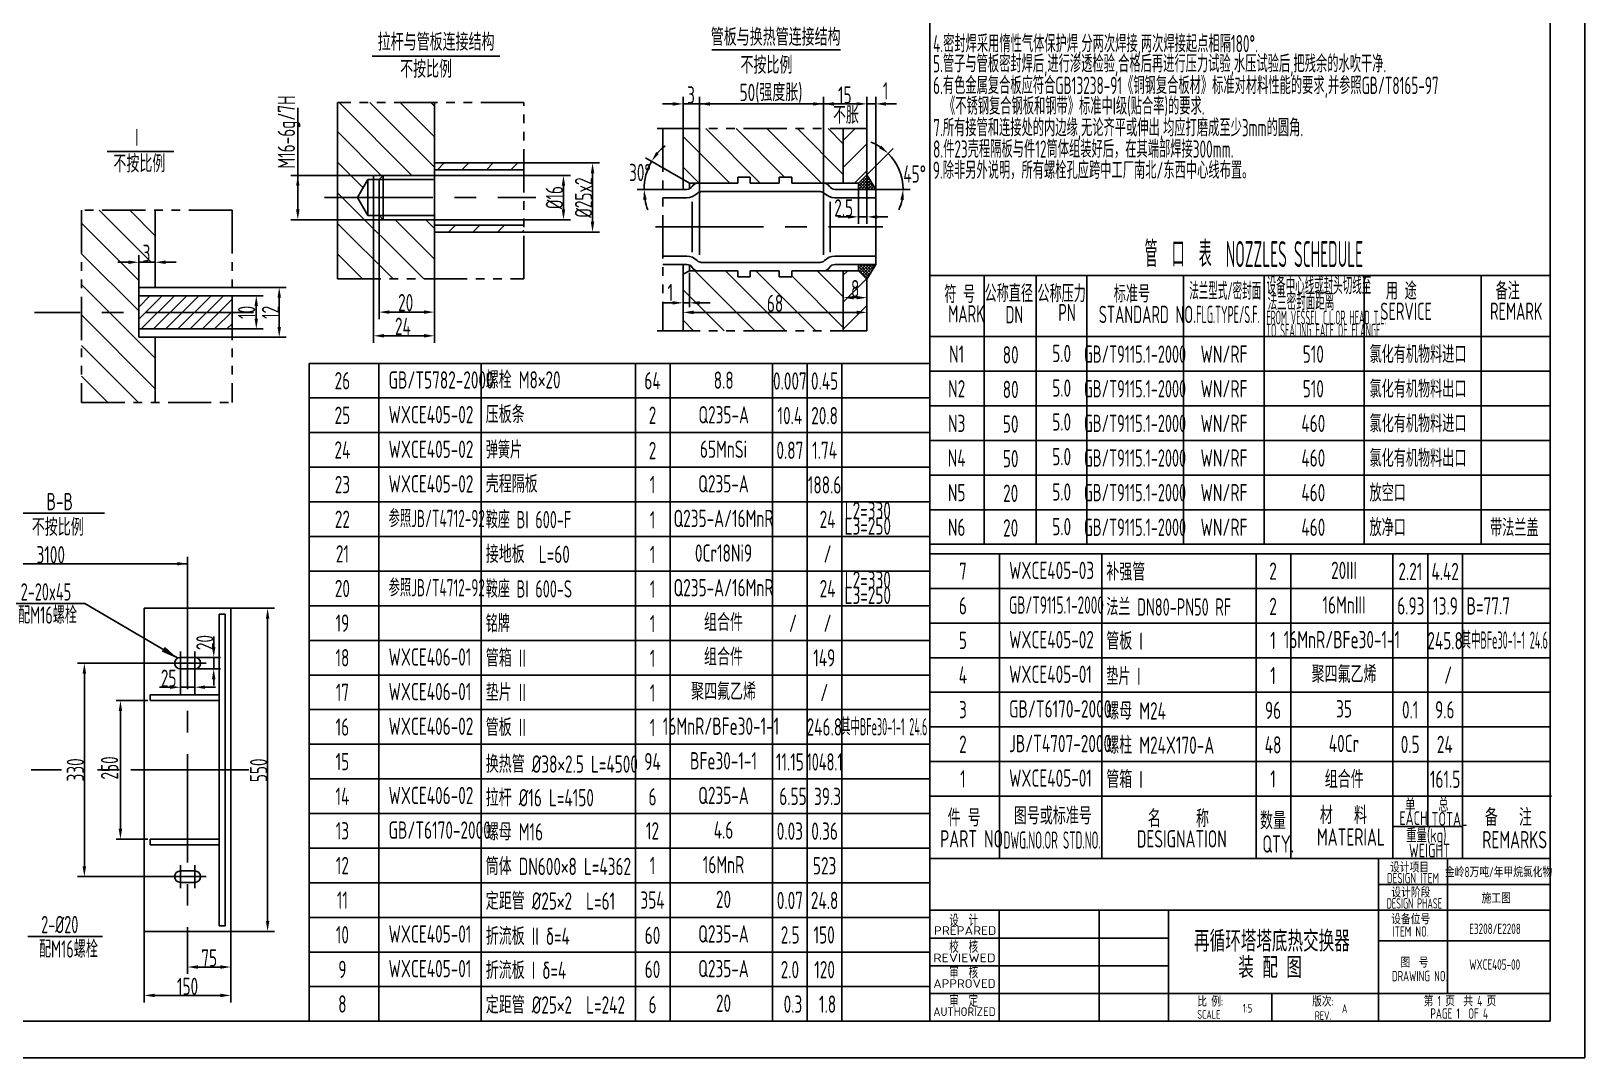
# Model space of a CAD drawing. Header units: millimetres. Extents: x 844 to 1685, y 626 to 1222.
# Drawn here: x 1235.9 to 1684.8, y 626.1 to 922.6 of the extents above; entities that cross this region are included whole.
import ezdxf
from ezdxf.enums import TextEntityAlignment as Align

# ---------------------------------------------------------------- set-up
doc = ezdxf.new("R2010")
doc.units = ezdxf.units.MM
for name, pattern in [('CENTER', [2, 1.25, -0.25, 0.25, -0.25]), ('CONTINOUS', [0]), ('DASHDOT-M', [36, 30, -3, 0, -3]), ('DIVIDE', [1.25, 0.5, -0.25, 0, -0.25, 0, -0.25]), ('PHANTOM', [2.5, 1.25, -0.25, 0.25, -0.25, 0.25, -0.25])]:
    doc.linetypes.add(name, pattern=pattern)
for name, color, linetype in [('1', 1, 'DASHDOT-M'), ('1_hat', 1, 'Continuous'), ('2_txt', 2, 'Continuous'), ('4', 7, 'Continuous'), ('5_div', 5, 'Continuous'), ('6', 7, 'DIVIDE'), ('7', 7, 'Continuous'), ('7_dim', 232, 'Continuous'), ('REP', 7, 'Continuous')]:
    doc.layers.add(name, color=color, linetype=linetype)
doc.styles.add('HZ', font='ascii.shx', dxfattribs={"width": 0.75, "bigfont": 'hztxt.shx'})
doc.styles.add('HZJ', font='ascii.shx', dxfattribs={"width": 0.7, "bigfont": 'hztxt.shx'})
doc.styles.add('HZTXT', font='ascii.shx', dxfattribs={"width": 0.75, "bigfont": 'HZTXT.shx'})
doc.styles.add('ROMANS', font='ascii.shx', dxfattribs={"width": 0.7, "bigfont": 'hztxt.shx'})
pattern_1 = [(45, (-3410.8093, 350.43394), (-0.44194174, 0.44194174), []), (135, (-3410.8093, 350.43394), (-0.44194174, -0.44194174), [])]

# ---------------------------------------------------------------- blocks, each defined once
blk = doc.blocks.new('A$C36534FDD')
at = {"color": 4, "linetype": 'Continuous'}
for p, q in [((0, 10), (0, 0)), ((20.17, 10), (20.17, 0)), ((49.7, 10), (49.7, 0)), ((94.27, 10), (94.27, 0)), ((104.3, 10), (104.3, 0)), ((133.83, 10), (133.83, 0)), ((143.86, 10), (143.86, 0)), ((153.89, 10), (153.89, 0))]:
    blk.add_line(p, q, dxfattribs=at)
at = {"color": 7, "linetype": 'Continuous'}
blk.add_lwpolyline([(0, 10), (179.26, 10)], dxfattribs=at)

msp = doc.modelspace()

# ---------------------------------------------------------------- hatches: boundary and pattern name
at = {"layer": '1'}
h = msp.add_hatch(dxfattribs=at)
h.set_pattern_fill('ANSI31', color=0, scale=40, angle=270, style=0)
h.set_pattern_definition([(225, (3768.373, -428.8767), (-3.535534, 3.535534), [])])
h.paths.add_polyline_path([(1378.3176, 866.51888), (1378.3176, 864.51888), (1352.46524, 864.51888), (1352.46524, 866.51888)])
h.paths.add_polyline_path([(1352.46524, 882.51888), (1352.46524, 884.51888), (1378.3176, 884.51888), (1378.3176, 882.51888)])
at = {"layer": '1_hat', "linetype": 'CONTINOUS', "ltscale": 10}
h = msp.add_hatch(dxfattribs=at)
h.set_pattern_fill('ANSI31', color=0, scale=20, style=0)
h.set_pattern_definition([(45, (-24263.639, -957.2483), (-1.76776695, 1.76776695), [])])
h.paths.add_polyline_path([(1294.0101, 841.37182), (1294.0101, 846.17182), (1267.02605, 846.17182), (1267.02605, 841.37182)])
h.paths.add_polyline_path([(1294.0101, 836.57182), (1294.0101, 841.37182), (1267.02605, 841.37182), (1267.02605, 836.57182)])
at = {"layer": '5_div', "linetype": 'CONTINOUS', "ltscale": 10}
h = msp.add_hatch(dxfattribs=at)
h.set_pattern_fill('ANSI31', color=0, scale=50, angle=90, style=0)
h.set_pattern_definition([(135, (-3318.228, 506.972), (-4.419417, -4.419417), [])])
h.paths.add_polyline_path([(1352.46524, 868.11888), (1352.46524, 851.01855), (1324.46524, 851.01855), (1324.46524, 874.51888), (1330.26302, 874.51888), (1333.26524, 869.31888), (1334.86524, 869.31888), (1334.86524, 868.11888), (1337.66524, 868.11888)])
h.paths.add_polyline_path([(1334.86524, 868.11888), (1334.86524, 869.31888), (1336.46524, 869.31888), (1337.66524, 868.11888)], flags=16)
h.paths.add_polyline_path([(1334.86524, 880.91888), (1334.86524, 879.71888), (1333.26524, 879.71888), (1330.26302, 874.51888), (1324.46524, 874.51888), (1324.46524, 901.95985), (1352.46524, 901.95985), (1352.46524, 880.91888), (1337.66524, 880.91888)])
h.paths.add_polyline_path([(1337.66524, 880.91888), (1336.46524, 879.71888), (1334.86524, 879.71888), (1334.86524, 880.91888)], flags=16)
h = msp.add_hatch(dxfattribs=at)
h.set_pattern_fill('ANSI31', color=0, scale=50, angle=90, style=0)
h.set_pattern_definition([(135, (-3310.465, 341.2535), (-4.419417, -4.419417), [])])
h.paths.add_polyline_path([(1470.58231, 894.42361), (1464.87517, 894.42361), (1464.87517, 878.66003), (1470.58231, 878.66003)])
h.paths.add_polyline_path([(1443.68893, 880.46003), (1443.68893, 878.66003), (1452.08893, 878.66003), (1452.08893, 880.46003), (1455.68893, 880.46003), (1455.68893, 878.66003), (1464.87517, 878.66003), (1464.87517, 894.42361), (1429.0248, 894.42361), (1429.0248, 878.66003), (1440.08893, 878.66003), (1440.08893, 880.46003)])
h.paths.add_polyline_path([(1424.30547, 879.69926), (1426.10547, 878.66003), (1429.0248, 878.66003), (1429.0248, 894.42361), (1424.30547, 894.42361)])
h.paths.add_polyline_path([(1426.10547, 853.39817), (1424.30547, 852.35894), (1424.30547, 836.0592), (1470.58231, 836.0592), (1470.58231, 853.39817), (1455.68893, 853.39817), (1455.68893, 851.59817), (1452.08893, 851.59817), (1452.08893, 853.39817), (1443.68893, 853.39817), (1443.68893, 851.59817), (1440.08893, 851.59817), (1440.08893, 853.39817)])
h.paths.add_polyline_path([(1448.03651, 847.71447), (1453.69127, 847.71447), (1453.69127, 840.21447), (1448.03651, 840.21447)], flags=24)
h = msp.add_hatch(dxfattribs=at)
h.set_pattern_fill('ANSI31', color=0, scale=44, style=0)
h.set_pattern_definition([(45, (-3310.465, 341.2535), (-3.889087, 3.889087), [])])
h.paths.add_polyline_path([(1470.58231, 878.66003), (1474.96175, 878.66003), (1477.42231, 881.12058), (1477.42231, 894.42361), (1470.58231, 894.42361)])
h.paths.add_polyline_path([(1477.42231, 850.93762), (1474.96175, 853.39817), (1470.58231, 853.39817), (1470.58231, 836.0592), (1477.42231, 836.0592)])
h.paths.add_polyline_path([(1472.15707, 851.97176), (1475.84754, 851.97176), (1475.84754, 844.47176), (1472.15707, 844.47176)], flags=24)
h = msp.add_hatch(dxfattribs=at)
h.set_pattern_fill('ANSI37', color=0, scale=5, style=0)
h.set_pattern_definition(pattern_1)
h.paths.add_polyline_path([(1477.42231, 881.12058), (1477.42231, 876.86003), (1479.93079, 876.86003)])
h.paths.add_polyline_path([(1477.42231, 881.12058), (1474.96175, 878.66003), (1474.96175, 876.86003), (1477.42231, 876.86003)])
h = msp.add_hatch(dxfattribs=at)
h.set_pattern_fill('ANSI31', color=0, scale=50, angle=90, style=0)
h.set_pattern_definition([(135, (-24263.639, -957.2483), (-4.4194174, -4.4194174), [])])
h.paths.add_polyline_path([(1250.49312, 841.37182), (1267.02605, 841.37182), (1267.02605, 848.57182), (1267.02605, 855.84346), (1271.82605, 855.84346), (1271.82605, 870.88977), (1250.49312, 870.88977)])
h.paths.add_polyline_path([(1271.82605, 834.17182), (1267.02605, 834.17182), (1267.02605, 841.37182), (1250.49312, 841.37182), (1250.49312, 815.31814), (1271.82605, 815.31814)])
h.paths.add_polyline_path([(1267.42788, 862.19346), (1271.11836, 862.19346), (1271.11836, 854.69346), (1267.42788, 854.69346)], flags=24)
h = msp.add_hatch(dxfattribs=at)
h.set_pattern_fill('ANSI37', color=0, scale=5, style=0)
h.set_pattern_definition(pattern_1)
h.paths.add_polyline_path([(1479.93079, 855.19817), (1474.96175, 855.19817), (1474.96175, 853.39817), (1477.42231, 850.93762)])

# ---------------------------------------------------------------- linework, layer by layer
at = {"color": 7, "linetype": 'Continuous'}
for p, q in [((1684.81965, 1222.07058), (1684.81965, 626.06026)), ((1271.82605, 850.97182), (1271.82605, 860.12862)), ((1674.79179, 824.39034), (1495.53337, 824.39034)), ((1674.79179, 814.39034), (1495.53337, 814.39034)), ((1674.79179, 804.39034), (1495.53337, 804.39034)), ((1674.79179, 794.39034), (1495.53337, 794.39034)), ((1674.82248, 784.39034), (1495.82991, 784.39034)), ((1674.79179, 774.39034), (1495.53337, 774.39034)), ((1251.44824, 757.31548), (1225.66116, 757.31548)), ((1278.2775, 741.62113), (1251.44824, 757.31548)), ((1629.38538, 692.90471, 0.2535), (1649.51334, 692.90471, 0.2535)), ((1625.14784, 636.64049), (1625.14784, 683.74316)), ((1645.14784, 644.67532), (1645.14784, 683.74316)), ((1495.53337, 668.74316), (1674.79179, 668.74316)), ((1515.58297, 636.64049), (1515.58297, 668.74316)), ((1544.48453, 636.64049), (1544.48453, 668.74316)), ((1564.48453, 636.64049), (1564.48453, 668.74316)), ((1256.55222, 661.16201), (1234.9537, 661.16201)), ((1495.53337, 660.67532), (1564.48453, 660.67532)), ((1625.14784, 659.85712), (1674.79179, 659.85712)), ((1495.53337, 652.67532), (1564.48453, 652.67532)), ((1495.53337, 644.67532), (1674.79179, 644.67532)), ((1594.33736, 636.64049), (1594.33736, 644.67532))]:
    msp.add_line(p, q, dxfattribs=at)
at = {"color": 4, "linetype": 'Continuous'}
for p, q in [((1495.53337, 1211.98389), (1495.53337, 636.64079)), ((1674.79179, 1211.98389), (1674.79179, 636.64049)), ((1424.30547, 894.42361), (1424.30547, 876.86003)), ((1470.58231, 894.42361), (1470.58231, 878.66003)), ((1477.42231, 894.42361), (1477.42231, 881.12058)), ((1440.08893, 880.46003), (1440.08893, 878.66003)), ((1440.08893, 880.46003), (1443.68893, 880.46003)), ((1443.68893, 880.46003), (1443.68893, 878.66003)), ((1452.08893, 880.46003), (1452.08893, 878.66003)), ((1452.08893, 880.46003), (1455.68893, 880.46003)), ((1455.68893, 880.46003), (1455.68893, 878.66003)), ((1474.96175, 878.66003), (1477.42231, 881.12058)), ((1477.42231, 881.12058), (1479.93079, 876.86003)), ((1418.43192, 876.86003), (1425.35703, 876.86003)), ((1426.10547, 878.66003), (1424.30547, 879.69926)), ((1426.10547, 878.66003), (1426.10547, 877.023)), ((1426.10547, 878.66003), (1440.08893, 878.66003)), ((1429.39441, 876.26003), (1463.84576, 876.26003)), ((1443.68893, 878.66003), (1452.08893, 878.66003)), ((1443.68893, 878.66003), (1452.08893, 878.66003)), ((1455.68893, 878.66003), (1474.96175, 878.66003)), ((1479.93079, 876.86003), (1468.13062, 876.86003)), ((1474.96175, 878.66003), (1474.96175, 876.86003)), ((1479.93079, 876.86003), (1479.93079, 866.0291)), ((1271.82605, 848.57182), (1271.82605, 870.88977)), ((1418.43192, 874.46003), (1425.35703, 874.46003)), ((1426.92261, 873.28732), (1426.92261, 866.0291)), ((1429.0248, 874.05124), (1429.0248, 866.0291)), ((1464.87517, 874.05124), (1464.87517, 866.0291)), ((1466.74438, 873.28732), (1466.74438, 866.0291)), ((1479.93079, 874.46003), (1468.13062, 874.46003)), ((1426.92261, 858.77296), (1426.92261, 866.03118)), ((1429.0248, 858.00905), (1429.0248, 866.03118)), ((1464.87517, 858.00905), (1464.87517, 866.03118)), ((1466.74438, 858.77296), (1466.74438, 866.03118)), ((1479.93079, 855.19817), (1479.93079, 866.0291)), ((1418.43192, 857.59817), (1425.35703, 857.59817)), ((1479.93079, 857.59817), (1468.13062, 857.59817)), ((1418.43192, 855.19817), (1425.35703, 855.19817)), ((1424.30547, 836.0592), (1424.30547, 855.19817)), ((1426.10547, 853.39817), (1424.30547, 852.35894)), ((1426.10547, 853.39817), (1426.10547, 855.0352)), ((1426.10547, 853.39817), (1440.08893, 853.39817)), ((1429.39441, 855.79817), (1463.84576, 855.79817)), ((1440.08893, 853.39817), (1440.08893, 851.59817)), ((1443.68893, 853.39817), (1452.08893, 853.39817)), ((1443.68893, 853.39817), (1452.08893, 853.39817)), ((1443.68893, 853.39817), (1443.68893, 851.59817)), ((1452.08893, 853.39817), (1452.08893, 851.59817)), ((1455.68893, 853.39817), (1474.96175, 853.39817)), ((1455.68893, 853.39817), (1455.68893, 851.59817)), ((1479.93079, 855.19817), (1468.13062, 855.19817)), ((1470.58231, 836.0592), (1470.58231, 853.39817)), ((1474.96175, 853.39817), (1474.96175, 855.19817)), ((1474.96175, 853.39817), (1477.42231, 850.93762)), ((1477.42231, 850.93762), (1479.93079, 855.19817)), ((1267.02605, 841.37182), (1267.02605, 848.57182)), ((1271.82605, 848.57182), (1267.02605, 848.57182)), ((1440.08893, 851.59817), (1443.68893, 851.59817)), ((1452.08893, 851.59817), (1455.68893, 851.59817)), ((1477.42231, 836.0592), (1477.42231, 850.93762)), ((1674.79179, 851.97716), (1495.53337, 851.97716)), ((1294.0101, 846.17182), (1267.02605, 846.17182)), ((1267.02605, 841.37182), (1267.02605, 834.17182)), ((1294.0101, 836.57182), (1267.02605, 836.57182)), ((1271.82605, 834.17182), (1267.02605, 834.17182)), ((1271.82605, 834.17182), (1271.82605, 815.31814)), ((1674.79179, 834.39034), (1495.53337, 834.39034)), ((1268.64286, 755.90541), (1293.64286, 755.90541)), ((1268.64286, 662.57208), (1268.64286, 755.90541)), ((1290.30953, 754.23874), (1291.97619, 754.23874)), ((1290.30953, 664.23874), (1290.30953, 754.23874)), ((1291.97619, 754.23874), (1291.97619, 664.23874)), ((1293.64286, 755.90541), (1293.64286, 662.57208)), ((1283.22619, 741.73874), (1279.05953, 741.73874)), ((1279.05953, 738.40541), (1283.22619, 738.40541)), ((1290.30953, 730.90541), (1270.30953, 730.90541)), ((1270.30953, 730.90541), (1270.30953, 729.23874)), ((1270.30953, 729.23874), (1290.30953, 729.23874)), ((1515.70065, 721.64703), (1515.70065, 683.64703)), ((1545.23093, 721.64703), (1545.23093, 683.64703)), ((1589.80494, 721.64703), (1589.80494, 683.64703)), ((1599.83409, 721.64703), (1599.83409, 683.64703)), ((1629.36437, 721.64703), (1629.36437, 683.64703)), ((1639.39352, 721.64703), (1639.39352, 692.90471)), ((1649.42267, 721.64703), (1649.42267, 683.7414)), ((1290.30953, 689.23874), (1270.30953, 689.23874)), ((1270.30953, 689.23874), (1270.30953, 687.57208)), ((1270.30953, 687.57208), (1290.30953, 687.57208)), ((1495.53337, 683.6744), (1674.79179, 683.6744)), ((1283.22619, 680.07208), (1279.05953, 680.07208)), ((1279.05953, 676.73874), (1283.22619, 676.73874)), ((1293.64286, 662.57208), (1268.64286, 662.57208)), ((1291.97619, 664.23874), (1290.30953, 664.23874))]:
    msp.add_line(p, q, dxfattribs=at)
for p, q in [((1336.46524, 879.71888), (1352.46524, 879.71888)), ((1336.46524, 869.31888), (1352.46524, 869.31888)), ((1625.11255, 676.17817), (1674.74718, 676.17817)), ((1674.74718, 676.17817), (1652.02979, 676.17817))]:
    msp.add_line(p, q)
at = {"color": 1, "linetype": 'CENTER', "ltscale": 25}
for p, q in [((1320.75132, 874.51888), (1381.7872, 874.51888)), ((1416.27604, 866.0291), (1482.01976, 866.0291)), ((1300.16077, 841.37182), (1236.89445, 841.37182)), ((1281.14286, 763.7788), (1281.14286, 656.07617)), ((1270.72619, 740.07208), (1286.55953, 740.07208)), ((1284.47619, 740.07208), (1277.80953, 740.07208)), ((1244.71504, 709.23874), (1235.93945, 709.23874)), ((1298.88011, 709.23874), (1253.72233, 709.23874)), ((1269.40727, 709.23874), (1264.78681, 709.23874)), ((1275.72619, 678.40541), (1286.55953, 678.40541))]:
    msp.add_line(p, q, dxfattribs=at)
at = {"color": 1, "linetype": 'DASHDOT-M'}
for p, q in [((1279.05953, 743.40541), (1279.05953, 736.73874)), ((1283.22619, 743.40541), (1283.22619, 736.73874)), ((1284.47619, 678.40541), (1277.80953, 678.40541)), ((1279.05953, 675.07208), (1279.05953, 681.73874)), ((1283.22619, 675.07208), (1283.22619, 681.73874))]:
    msp.add_line(p, q, dxfattribs=at)
at = {"color": 4, "linetype": 'Continuous', "elevation": 0.2535}
for points in [[(1511.24389, 851.97716), (1511.24389, 774.39034)], [(1526.28165, 851.97716), (1526.28165, 774.39034)], [(1540.8874, 851.97716), (1540.8874, 774.39034)], [(1568.85616, 851.97716), (1568.85616, 774.39034)], [(1592.11081, 851.97716), (1592.11081, 774.39034)], [(1621.06634, 851.97716), (1621.06634, 774.39034)], [(1654.81577, 851.97716), (1654.81577, 774.39034)]]:
    msp.add_lwpolyline(points, dxfattribs=at)
at = {"color": 7, "linetype": 'Continuous'}
for points in [[(1495.53337, 721.64703), (1674.79179, 721.64703)], [(1495.53337, 711.64703), (1674.79179, 711.64703)], [(1495.42491, 701.64703), (1675.14784, 701.64703)]]:
    msp.add_lwpolyline(points, dxfattribs=at)
at = {"color": 4, "linetype": 'Continuous'}
for centre, radius, start, end in [((1425.35703, 878.66003), 1.8, 270, 330), ((1425.35703, 878.66003), 4.2, 270, 315.572996), ((1428.47472, 876.86003), 1.8, 90, 150), ((1429.64188, 874.46003), 1.8, 90, 135.572996), ((1463.84576, 874.46003), 1.8, 44.427004, 90), ((1465.01293, 876.86003), 1.8, 30, 90), ((1468.13062, 878.66003), 4.2, 224.427004, 270), ((1468.13062, 878.66003), 1.8, 210, 270), ((1425.35703, 853.39817), 4.2, 44.427004, 90), ((1468.13062, 853.39817), 4.2, 90, 135.572996), ((1425.35703, 853.39817), 1.8, 30, 90), ((1428.47472, 855.19817), 1.8, 210, 270), ((1429.64188, 857.59817), 1.8, 224.427004, 270), ((1463.84576, 857.59817), 1.8, 270, 315.572996), ((1465.01293, 855.19817), 1.8, 270, 330), ((1468.13062, 853.39817), 1.8, 90, 150), ((1279.05953, 740.07208), 1.66667, 90, 270), ((1283.22619, 740.07208), 1.66667, 270, 90), ((1279.05953, 678.40541), 1.66667, 90, 270), ((1283.22619, 678.40541), 1.66667, 270, 90)]:
    msp.add_arc(centre, radius, start, end, dxfattribs=at)
at = {"color": 7, "linetype": 'Continuous'}
msp.add_solid([(1274.59801, 744.808), (1273.68492, 743.41371), (1278.32434, 741.37159)], dxfattribs=at)
at = {"layer": '1', "color": 7, "linetype": 'CONTINOUS', "ltscale": 10}
msp.add_line((844.25299, 626.06026), (1684.81965, 626.06026), dxfattribs=at)
at = {"layer": '4', "color": 4, "linetype": 'Continuous'}
for p, q in [((1324.46524, 851.01855), (1324.46524, 901.95985)), ((1352.46524, 851.01855), (1352.46524, 901.95985)), ((1352.46524, 884.51888), (1378.3176, 884.51888)), ((1334.86524, 868.11888), (1334.86524, 880.91888)), ((1336.46524, 879.71888), (1337.66524, 880.91888)), ((1337.66524, 880.91888), (1378.3176, 880.91888)), ((1337.66524, 868.11888), (1337.66524, 880.91888)), ((1352.46524, 882.51888), (1378.3176, 882.51888)), ((1333.26524, 879.71888), (1330.26302, 874.51888)), ((1336.46524, 879.71888), (1333.26524, 879.71888)), ((1333.26524, 869.31888), (1333.26524, 879.71888)), ((1336.46524, 869.31888), (1336.46524, 879.71888)), ((1333.26524, 869.31888), (1330.26302, 874.51888)), ((1336.46524, 869.31888), (1333.26524, 869.31888)), ((1337.66524, 868.11888), (1336.46524, 869.31888)), ((1337.66524, 868.11888), (1378.3176, 868.11888)), ((1352.46524, 866.51888), (1378.3176, 866.51888)), ((1352.46524, 864.51888), (1378.3176, 864.51888)), ((1674.79179, 636.64049), (869.11111, 636.64049))]:
    msp.add_line(p, q, dxfattribs=at)
msp.add_lwpolyline([(1674.79179, 636.64049), (1674.79179, 1211.98389), (868.37193, 1211.98389), (868.37193, 636.64079), (1674.80905, 636.64079)], dxfattribs=at)
at = {"layer": '5_div', "color": 4, "linetype": 'CONTINOUS', "ltscale": 10}
for p, q in [((1432.63308, 917.15546), (1469.735, 917.15546)), ((1334.49856, 915.3803), (1371.32429, 915.3803)), ((1257.88184, 887.86017), (1277.21061, 887.86017)), ((1231.98812, 783.42782), (1257.11556, 783.42782))]:
    msp.add_line(p, q, dxfattribs=at)
at = {"layer": '5_div', "color": 7, "linetype": 'CONTINOUS', "ltscale": 10}
for p, q in [((1424.30547, 894.42361), (1424.30547, 903.57227)), ((1429.0248, 873.28732), (1429.0248, 903.57227)), ((1464.87517, 873.28732), (1464.87517, 903.57227)), ((1477.42231, 894.42361), (1477.42231, 903.57227)), ((1477.42231, 894.42361), (1477.42231, 903.57227)), ((1479.93079, 876.86003), (1479.93079, 903.57227)), ((1312.99448, 871.11888), (1312.99448, 900.39894)), ((1421.30547, 901.57227), (1418.30547, 901.57227)), ((1424.30547, 901.57227), (1429.0248, 901.57227)), ((1474.42231, 901.57227), (1429.0248, 901.57227)), ((1432.0248, 901.57227), (1435.0248, 901.57227)), ((1474.42231, 901.57227), (1469.74438, 901.57227)), ((1477.42231, 901.57227), (1479.93079, 901.57227)), ((1482.93079, 901.57227), (1485.93079, 901.57227)), ((1378.3176, 884.51888), (1400.13694, 884.51888)), ((1424.30547, 879.69926), (1413.45736, 885.96241)), ((1477.42231, 881.12058), (1484.97998, 888.67825)), ((1334.86524, 880.91888), (1310.99448, 880.91888)), ((1378.3176, 880.91888), (1391.74093, 880.91888)), ((1398.13694, 867.51888), (1398.13694, 881.51888)), ((1477.42231, 881.12058), (1477.42231, 866.9501)), ((1389.74093, 871.11888), (1389.74093, 877.91888)), ((1418.43192, 876.86003), (1411.01838, 876.86003)), ((1474.96175, 876.86003), (1474.96175, 866.9501)), ((1479.93079, 876.86003), (1489.87524, 876.86003)), ((1334.86524, 868.11888), (1310.99448, 868.11888)), ((1334.86524, 868.11888), (1334.86524, 832.60625)), ((1336.46524, 869.31888), (1336.46524, 839.44574)), ((1378.3176, 868.11888), (1391.74093, 868.11888)), ((1471.96175, 868.9501), (1468.96175, 868.9501)), ((1474.96175, 868.9501), (1477.42231, 868.9501)), ((1480.42231, 868.9501), (1483.42231, 868.9501)), ((1378.3176, 864.51888), (1400.13694, 864.51888)), ((1267.02605, 848.57182), (1267.02605, 857.84346)), ((1271.82605, 848.57182), (1271.82605, 857.84346)), ((1264.02605, 855.84346), (1261.02605, 855.84346)), ((1267.02605, 855.84346), (1271.82605, 855.84346)), ((1274.82605, 855.84346), (1277.82605, 855.84346)), ((1271.82605, 848.57182), (1309.62654, 848.57182)), ((1352.46524, 851.01855), (1352.46524, 839.44574)), ((1294.0101, 846.17182), (1302.99631, 846.17182)), ((1307.62654, 837.17182), (1307.62654, 845.57182)), ((1474.42231, 845.62176), (1473.58231, 845.62176)), ((1300.99631, 839.57182), (1300.99631, 843.17182)), ((1339.46524, 841.44574), (1349.46524, 841.44574)), ((1352.46524, 839.44574), (1352.46524, 832.60625)), ((1474.42231, 841.36447), (1427.30547, 841.36447)), ((1294.0101, 836.57182), (1302.99631, 836.57182)), ((1271.82605, 834.17182), (1309.62654, 834.17182)), ((1337.86524, 834.60625), (1349.46524, 834.60625)), ((1205.02687, 768.77059), (1281.14286, 768.77059)), ((1281.14286, 759.90225), (1281.14286, 770.77059)), ((1293.64286, 755.90541), (1306.26928, 755.90541)), ((1304.26928, 665.32171), (1304.26928, 752.90541)), ((1288.69527, 744.73874), (1288.69527, 747.73874)), ((1283.22619, 741.73874), (1290.69527, 741.73874)), ((1288.69527, 738.40541), (1288.69527, 741.73874)), ((1277.80953, 740.07208), (1249.33, 740.07208)), ((1251.33, 737.07208), (1251.33, 681.40541)), ((1279.05953, 736.73874), (1279.05953, 731.11947)), ((1283.22619, 738.40541), (1290.69527, 738.40541)), ((1283.22619, 736.73874), (1283.22619, 731.11947)), ((1276.05953, 733.11947), (1273.05953, 733.11947)), ((1279.05953, 733.11947), (1283.22619, 733.11947)), ((1286.22619, 733.11947), (1289.22619, 733.11947)), ((1288.69527, 735.40541), (1288.69527, 733.62681)), ((1277.80953, 678.40541), (1249.33, 678.40541)), ((1268.64286, 662.57208), (1268.64286, 642.10876)), ((1293.64286, 662.57208), (1306.26928, 662.57208)), ((1293.64286, 662.57208), (1293.64286, 650.31151)), ((1281.14286, 656.07617), (1281.14286, 650.31151)), ((1284.14286, 652.31151), (1290.64286, 652.31151)), ((1293.64286, 650.31151), (1293.64286, 642.10876)), ((1290.64286, 644.10876), (1271.64286, 644.10876))]:
    msp.add_line(p, q, dxfattribs=at)
at = {"layer": '5_div', "color": 0, "linetype": 'CONTINOUS', "ltscale": 10}
for p, q in [((1337.66524, 880.91888), (1334.86524, 880.91888)), ((1337.66524, 868.11888), (1334.86524, 868.11888))]:
    msp.add_line(p, q, dxfattribs=at)
at = {"layer": '5_div', "color": 7, "linetype": 'CONTINOUS', "ltscale": 10}
for centre, radius, start, end in [((1429.22316, 876.86003), 16.20477, 128.7551807, 139.3775904), ((1473.16175, 876.86003), 14.71349, 56.702626, 68.4052519), ((1429.22316, 876.86003), 16.20477, 150, 180), ((1473.16175, 876.86003), 14.71349, 0, 45), ((1429.22316, 876.86003), 16.20477, 190.6224096, 201.2448193), ((1473.16175, 876.86003), 14.71349, 336.5947481, 348.297374)]:
    msp.add_arc(centre, radius, start, end, dxfattribs=at)
for points in [[(1421.30547, 902.07227), (1421.30547, 901.07227), (1424.30547, 901.57227)], [(1432.0248, 902.07227), (1432.0248, 901.07227), (1429.0248, 901.57227)], [(1461.87517, 902.07227), (1461.87517, 901.07227), (1464.87517, 901.57227)], [(1467.87517, 902.07227), (1467.87517, 901.07227), (1464.87517, 901.57227)], [(1474.42231, 902.07227), (1474.42231, 901.07227), (1477.42231, 901.57227)], [(1474.42231, 902.07227), (1474.42231, 901.07227), (1477.42231, 901.57227)], [(1482.93079, 902.07227), (1482.93079, 901.07227), (1479.93079, 901.57227)], [(1481.5549, 889.5458), (1480.92356, 888.77029), (1483.56576, 887.26404)], [(1397.63694, 881.51888), (1398.63694, 881.51888), (1398.13694, 884.51888)], [(1417.33148, 887.12148), (1416.51545, 887.6995), (1415.18941, 884.96241)], [(1312.49448, 877.91888), (1313.49448, 877.91888), (1312.99448, 880.91888)], [(1389.24093, 877.91888), (1390.24093, 877.91888), (1389.74093, 880.91888)], [(1412.79823, 873.82662), (1413.79393, 873.91919), (1413.01838, 876.86003)], [(1487.07201, 873.92663), (1488.0668, 873.82468), (1487.87524, 876.86003)], [(1312.49448, 871.11888), (1313.49448, 871.11888), (1312.99448, 868.11888)], [(1389.24093, 871.11888), (1390.24093, 871.11888), (1389.74093, 868.11888)], [(1397.63694, 867.51888), (1398.63694, 867.51888), (1398.13694, 864.51888)], [(1471.96175, 869.4501), (1471.96175, 868.4501), (1474.96175, 868.9501)], [(1480.42231, 869.4501), (1480.42231, 868.4501), (1477.42231, 868.9501)], [(1264.02605, 856.34346), (1264.02605, 855.34346), (1267.02605, 855.84346)], [(1274.82605, 856.34346), (1274.82605, 855.34346), (1271.82605, 855.84346)], [(1308.12654, 845.57182), (1307.12654, 845.57182), (1307.62654, 848.57182)], [(1301.49631, 843.17182), (1300.49631, 843.17182), (1300.99631, 846.17182)], [(1473.58231, 846.12176), (1473.58231, 845.12176), (1470.58231, 845.62176)], [(1474.42231, 846.12176), (1474.42231, 845.12176), (1477.42231, 845.62176)], [(1301.49631, 839.57182), (1300.49631, 839.57182), (1300.99631, 836.57182)], [(1339.46524, 840.94574), (1339.46524, 841.94574), (1336.46524, 841.44574)], [(1349.46524, 840.94574), (1349.46524, 841.94574), (1352.46524, 841.44574)], [(1427.30547, 841.86447), (1427.30547, 840.86447), (1424.30547, 841.36447)], [(1474.42231, 841.86447), (1474.42231, 840.86447), (1477.42231, 841.36447)], [(1308.12654, 837.17182), (1307.12654, 837.17182), (1307.62654, 834.17182)], [(1337.86524, 834.10625), (1337.86524, 835.10625), (1334.86524, 834.60625)], [(1349.46524, 834.10625), (1349.46524, 835.10625), (1352.46524, 834.60625)], [(1278.14286, 769.27059), (1278.14286, 768.27059), (1281.14286, 768.77059)], [(1303.76928, 752.90541), (1304.76928, 752.90541), (1304.26928, 755.90541)], [(1288.19527, 744.73874), (1289.19527, 744.73874), (1288.69527, 741.73874)], [(1250.83, 737.07208), (1251.83, 737.07208), (1251.33, 740.07208)], [(1288.19527, 735.40541), (1289.19527, 735.40541), (1288.69527, 738.40541)], [(1276.05953, 733.61947), (1276.05953, 732.61947), (1279.05953, 733.11947)], [(1286.22619, 733.61947), (1286.22619, 732.61947), (1283.22619, 733.11947)], [(1250.83, 681.40541), (1251.83, 681.40541), (1251.33, 678.40541)], [(1303.76928, 665.57208), (1304.76928, 665.57208), (1304.26928, 662.57208)], [(1284.14286, 652.81151), (1284.14286, 651.81151), (1281.14286, 652.31151)], [(1290.64286, 652.81151), (1290.64286, 651.81151), (1293.64286, 652.31151)], [(1271.64286, 644.60876), (1271.64286, 643.60876), (1268.64286, 644.10876)], [(1290.64286, 644.60876), (1290.64286, 643.60876), (1293.64286, 644.10876)]]:
    msp.add_solid(points, dxfattribs=at)
at = {"layer": '6', "color": 0, "linetype": 'PHANTOM', "ltscale": 10}
for p, q in [((1378.3176, 901.95985), (1324.46524, 901.95985)), ((1378.3176, 851.01855), (1378.3176, 901.95985)), ((1416.76576, 894.42361), (1477.42231, 894.42361)), ((1418.43192, 894.42361), (1418.43192, 836.0592)), ((1250.49312, 870.88977), (1250.49312, 815.31814)), ((1294.0101, 870.88977), (1250.49312, 870.88977)), ((1294.0101, 870.88977), (1294.0101, 815.31814)), ((1324.46524, 851.01855), (1378.3176, 851.01855)), ((1416.76576, 836.0592), (1477.42231, 836.0592)), ((1250.49312, 815.31814), (1294.0101, 815.31814))]:
    msp.add_line(p, q, dxfattribs=at)
at = {"layer": '7_dim', "color": 0, "linetype": 'CONTINOUS', "ltscale": 10}
for p, q in [((1424.30547, 851.73394), (1424.30547, 842.87274)), ((1426.10547, 852.77317), (1426.10547, 842.87274)), ((1421.30547, 844.12274), (1418.70428, 844.12274)), ((1426.10547, 844.12274), (1424.30547, 844.12274)), ((1429.10547, 844.12274), (1432.10547, 844.12274)), ((1269.68453, 729.23874), (1260.49821, 729.23874)), ((1261.74821, 726.23874), (1261.74821, 692.23874)), ((1269.68453, 689.23874), (1260.49821, 689.23874))]:
    msp.add_line(p, q, dxfattribs=at)
for points in [[(1421.30547, 844.62274), (1421.30547, 843.62274), (1424.30547, 844.12274)], [(1429.10547, 844.62274), (1429.10547, 843.62274), (1426.10547, 844.12274)], [(1261.24821, 726.23874), (1262.24821, 726.23874), (1261.74821, 729.23874)], [(1261.24821, 692.23874), (1262.24821, 692.23874), (1261.74821, 689.23874)]]:
    msp.add_solid(points, dxfattribs=at)

# ---------------------------------------------------------------- block references
at = {"layer": '1'}
for p in [(1316.27495, 816.64078), (1316.27495, 806.64078), (1316.27495, 796.64078), (1316.27495, 786.64078), (1316.27495, 776.64078), (1316.27495, 766.64078), (1495.53337, 761.64703), (1316.27495, 756.64078), (1495.53337, 751.64703), (1316.27495, 746.64078), (1495.53337, 741.64703), (1316.27495, 736.64078), (1495.53337, 731.64703), (1316.27495, 726.64078), (1495.53337, 721.64703), (1316.27495, 716.64078), (1316.27495, 706.64078), (1316.27495, 696.64078), (1316.27495, 686.64078), (1316.27495, 676.64078), (1316.27495, 666.64078), (1316.27495, 656.64078), (1316.27495, 646.64078), (1316.27495, 636.64078)]:
    msp.add_blockref('A$C36534FDD', p, dxfattribs=at)

# ---------------------------------------------------------------- texts
at = {"color": 7, "linetype": 'Continuous'}
for s, height, style, width, p in [('拉杆与管板连接结构', 5, 'HZ', 0.75, (1336.07452, 916.93488)), ('管板与换热管连接结构', 5, 'HZ', 0.75, (1432.29188, 918.36414)), ('不按比例', 5, 'HZ', 0.75, (1440.87473, 910.26417)), ('不按比例', 5, 'HZ', 0.75, (1342.5517, 909.11004)), ('50(强度胀)', 5, 'HZ', 0.75, (1440.61882, 902.37365)), ('7.所有接管和连接处的内边缘,无论齐平或伸出,均应打磨成至少3mm的圆角.', 5, 'HZJ', 0.65, (1496.56333, 892.20931)), ('I', 5, 'HZ', 0.75, (1265.9618, 889.41475)), ('不按比例', 5, 'HZ', 0.75, (1259.71791, 881.81077)), ('9.除非另外说明，所有螺栓孔应跨中工厂南北/东西中心线布置。', 5, 'HZJ', 0.65, (1496.44045, 879.92695)), ('管  口  表  NOZZLES SCHEDULE', 7.5, 'HZ', 0.5, (1557.61426, 854.44353, 0.38025)), ('符 号', 5, 'HZ', 0.7, (1499.77764, 844.06988, 0.2535)), ('公称直径', 5, 'HZ', 0.7, (1511.38943, 844.33813, 0.2535)), ('公称压力', 5, 'HZ', 0.7, (1526.65433, 844.28496, 0.2535)), ('标准号', 5, 'HZ', 0.7, (1548.72257, 844.21198, 0.2535)), ('法兰型式/密封面', 5, 'HZ', 0.5, (1570.52054, 845.02345, 0.2535)), ('设备中心线或封头切线至', 5, 'HZ', 0.5, (1592.85526, 846.58074, 0.2535)), ('用 途', 5, 'HZ', 0.7, (1627.33689, 845.06599, 0.2535)), ('备注', 5, 'HZ', 0.7, (1659.02649, 845.06599, 0.2535)), ('法兰密封面距离', 5, 'HZ', 0.5, (1593.16177, 841.97724, 0.2535)), ('SERVICE', 5, 'HZ', 0.7, (1625.72408, 839.19433, 0.2535)), ('REMARK', 5, 'HZ', 0.7, (1657.41368, 839.19433, 0.2535)), ('MARK', 5, 'HZ', 0.7, (1500.88955, 838.45848, 0.2535)), ('DN', 5, 'HZ', 0.7, (1517.42743, 838.20215, 0.2535)), ('PN', 5, 'HZ', 0.7, (1532.69233, 838.8207, 0.2535)), ('STANDARD NO.', 5, 'HZ', 0.7, (1544.38378, 838.26701, 0.2535)), ('FLG.TYPE/S.F.', 5, 'HZ', 0.5, (1572.514, 838.2521, 0.2535)), ('FROM VESSEL C.L.OR HEAD T.L.', 4, 'HZ', 0.5, (1592.77763, 837.87778, 0.2535)), ('TO SEALING FACE OF FLANGE', 4, 'HZ', 0.5, (1592.76803, 834.13001, 0.2535)), ('氯化有机物料进口', 5, 'HZ', 0.7, (1622.59474, 826.73922)), ('GB/T5782-2000', 5, 'HZ', 0.75, (1339.21875, 819.34823)), ('螺栓 M8×20', 5, 'HZ', 0.75, (1367.28671, 819.3833)), ('氯化有机物料出口', 5, 'HZ', 0.7, (1622.59474, 816.73922)), ('WXCE405-02', 5, 'HZ', 0.75, (1339.21875, 809.34823)), ('压板条', 5, 'HZ', 0.75, (1367.28671, 809.3833)), ('氯化有机物料进口', 5, 'HZ', 0.7, (1622.59474, 806.73922)), ('WXCE405-02', 5, 'HZ', 0.75, (1339.21875, 799.34823)), ('弹簧片', 5, 'HZTXT', 0.7, (1367.28671, 799.17211)), ('氯化有机物料出口', 5, 'HZ', 0.7, (1622.59474, 796.73922)), ('WXCE405-02', 5, 'HZ', 0.75, (1339.21875, 789.34823)), ('放空口', 5, 'HZ', 0.7, (1622.59474, 786.73922)), ('B-B', 5, 'HZ', 0.75, (1240.41139, 784.24553)), ('不按比例', 5, 'HZ', 0.75, (1236.1523, 776.82515)), ('参照JB/T4712-92', 5, 'HZ', 0.65, (1339.21875, 779.34823)), ('鞍座 BI 600-F', 5, 'HZTXT', 0.7, (1367.28671, 779.01184)), ('放净口', 5, 'HZ', 0.7, (1622.59474, 776.73922)), ('带法兰盖', 5, 'HZ', 0.7, (1657.42324, 776.6451)), ('接地板  L=60', 5, 'HZ', 0.75, (1367.28671, 769.0116)), ('WXCE405-03', 5, 'HZ', 0.75, (1518.47717, 764.35448)), ('2-20x45', 5, 'HZ', 0.7, (1232.94027, 758.15701)), ('参照JB/T4712-92', 5, 'HZ', 0.65, (1339.21875, 759.34823)), ('鞍座 BI 600-S', 5, 'HZTXT', 0.7, (1367.28671, 759.01184)), ('GB/T9115.1-2000', 5, 'HZ', 0.65, (1518.47717, 754.35448)), ('法兰 DN80-PN50 RF', 5, 'HZTXT', 0.7, (1546.54513, 753.77388)), ('配M16螺栓', 5, 'HZ', 0.7, (1232.14951, 751.47515)), ('铭牌', 5, 'HZTXT', 0.7, (1367.28671, 749.01184)), ('WXCE405-02', 5, 'HZ', 0.75, (1518.47717, 744.35448)), ('WXCE406-01', 5, 'HZ', 0.75, (1339.21875, 739.34823)), ('管箱 II', 5, 'HZ', 0.75, (1367.28671, 739.0116)), ('WXCE405-01', 5, 'HZ', 0.75, (1518.47717, 734.35448)), ('垫片 I', 5, 'HZTXT', 0.7, (1546.54513, 733.77388)), ('WXCE406-01', 5, 'HZ', 0.75, (1339.21875, 729.34823)), ('垫片 II', 5, 'HZ', 0.75, (1367.28671, 729.11844)), ('GB/T6170-2000', 5, 'HZ', 0.75, (1518.47717, 724.35448)), ('螺母 M24', 5, 'HZ', 0.75, (1546.54513, 723.77364)), ('WXCE406-02', 5, 'HZ', 0.75, (1339.21875, 719.34823)), ('JB/T4707-2000', 5, 'HZ', 0.75, (1518.47717, 714.35448)), ('螺柱 M24X170-A', 5, 'HZ', 0.75, (1546.54513, 713.88048)), ('WXCE405-01', 5, 'HZ', 0.75, (1518.47717, 704.35448)), ('管箱 I', 5, 'HZ', 0.75, (1546.54513, 703.98507)), ('WXCE406-02', 5, 'HZ', 0.75, (1339.21875, 699.34823)), ('单', 4, 'HZ', 0.75, (1632.83863, 696.94943)), ('总', 4, 'HZ', 0.75, (1642.4495, 697.12022)), ('件 号', 5, 'HZ', 0.75, (1500.72711, 692.89498)), ('图号或标准号', 5, 'HZ', 0.75, (1519.8483, 693.47337)), ('名     称', 5, 'HZ', 0.75, (1558.55062, 692.67697)), ('数量', 5, 'HZ', 0.75, (1590.94499, 692.06827)), ('材   料', 5, 'HZ', 0.75, (1608.2529, 693.64047)), ('EACH', 4, 'HZ', 0.75, (1631.20007, 693.29465)), ('TOTAL', 4, 'HZ', 0.75, (1640.49967, 693.07838)), ('备   注', 5, 'HZ', 0.75, (1655.90933, 693.0398)), ('GB/T6170-2000', 5, 'HZ', 0.75, (1339.21875, 689.34823)), ('PART NO.', 5, 'HZ', 0.75, (1498.55625, 686.82695)), ('DESIGNATION', 5, 'HZ', 0.75, (1555.37606, 686.82212)), ('MATERIAL', 5, 'HZ', 0.75, (1607.3926, 687.35822)), ('重量(kg)', 4, 'HZ', 0.75, (1633.18042, 688.30359)), ('REMARKS', 5, 'HZ', 0.75, (1655.16528, 686.57872)), ('QTY.', 5, 'HZ', 0.75, (1591.64401, 685.34627)), ('WEIGHT', 4, 'HZ', 0.75, (1633.98032, 683.94966)), ('WXCE405-01', 5, 'HZ', 0.75, (1339.21875, 659.34823)), ('配M16螺栓', 5, 'HZ', 0.7, (1238.20873, 655.00516)), ('WXCE405-01', 5, 'HZ', 0.75, (1339.21875, 649.34823))]:
    msp.add_text(s, height=height, dxfattribs=dict(at, style=style, width=width)).set_placement(p)
at = {"color": 7, "linetype": 'Continuous', "style": 'HZ'}
for s, width, p in [('N1', 0.75, (1503.33287, 826.80684)), ('80', 0.75, (1518.9301, 826.61446)), ('5.0', 0.75, (1533.66199, 826.99698)), ('GB/T9115.1-2000', 0.7, (1554.86993, 826.80684)), ('WN/RF', 0.75, (1580.55072, 826.80684)), ('510', 0.75, (1606.35708, 826.80684)), ('26', 0.75, (1325.8747, 819.13495)), ('64', 0.75, (1415.46207, 819.13495)), ('0.007', 0.75, (1455.14331, 819.04234)), ('0.45', 0.75, (1465.17246, 819.04234)), ('N2', 0.75, (1503.33287, 816.80684)), ('80', 0.75, (1518.9301, 816.61446)), ('5.0', 0.75, (1533.66199, 816.99698)), ('GB/T9115.1-2000', 0.7, (1554.86993, 816.80684)), ('WN/RF', 0.75, (1580.55072, 816.80684)), ('510', 0.75, (1606.35708, 816.80684)), ('25', 0.75, (1325.8747, 809.13495)), ('2', 0.75, (1415.46207, 809.13495)), ('N3', 0.75, (1503.33287, 806.80684)), ('50', 0.75, (1518.9301, 806.61446)), ('5.0', 0.75, (1533.66199, 807.21037, -0.2535)), ('GB/T9115.1-2000', 0.7, (1554.86993, 806.80684)), ('WN/RF', 0.75, (1580.55072, 806.80684)), ('460', 0.75, (1606.35708, 806.80684)), ('24', 0.75, (1325.8747, 799.13495)), ('2', 0.75, (1415.46752, 798.94964)), ('65MnSi', 0.75, (1435.9727, 799.36192)), ('N4', 0.75, (1503.33287, 796.80684)), ('50', 0.75, (1518.9301, 796.61446)), ('5.0', 0.75, (1533.66199, 797.21037, -0.2535)), ('GB/T9115.1-2000', 0.7, (1554.86993, 796.80684)), ('WN/RF', 0.75, (1580.55072, 796.80684)), ('460', 0.75, (1606.35708, 796.80684)), ('23', 0.75, (1325.8747, 789.13495)), ('1', 0.75, (1415.46207, 789.13495)), ('Q235-A', 0.75, (1435.9727, 789.36192)), ('N5', 0.75, (1503.33287, 786.80684)), ('20', 0.75, (1518.9301, 786.61446)), ('5.0', 0.75, (1533.66199, 786.99698)), ('GB/T9115.1-2000', 0.7, (1554.86993, 786.80684)), ('WN/RF', 0.75, (1580.55072, 786.80684)), ('460', 0.75, (1606.35708, 786.80684, -0.2535)), ('L2=330', 0.75, (1477.64479, 781.64662)), ('22', 0.75, (1325.8747, 779.12337)), ('1', 0.75, (1415.46752, 778.94964)), ('Q235-A/16MnR', 0.75, (1435.9727, 779.36192)), ('24', 0.75, (1466.03203, 779.08509)), ('L3=250', 0.75, (1477.64479, 777.14977)), ('N6', 0.75, (1503.33287, 776.80684)), ('20', 0.75, (1518.9301, 776.61446)), ('5.0', 0.75, (1533.66199, 776.99698)), ('GB/T9115.1-2000', 0.7, (1554.86993, 776.80684, 0.2535)), ('WN/RF', 0.75, (1580.55072, 776.80684)), ('460', 0.75, (1606.35708, 776.80684, -0.507)), ('21', 0.75, (1325.8747, 769.13495)), ('1', 0.75, (1415.46752, 768.94964)), ('0Cr18Ni9', 0.75, (1435.9727, 769.36192)), ('/', 0.75, (1466.03203, 769.08509)), ('7', 0.75, (1505.13312, 764.12961)), ('2', 0.75, (1594.72048, 764.1412)), ('20III', 0.75, (1615.23112, 764.36816)), ('20', 0.75, (1325.8747, 759.12337)), ('1', 0.75, (1415.46752, 758.94964)), ('Q235-A/16MnR', 0.75, (1435.9727, 759.36192)), ('24', 0.75, (1466.03203, 759.08509)), ('L2=330', 0.75, (1477.64479, 761.64662)), ('L3=250', 0.75, (1477.64479, 757.14977)), ('6', 0.75, (1505.13312, 754.12961)), ('2', 0.75, (1594.72594, 753.95588)), ('16MnIII', 0.75, (1615.23112, 754.36816)), ('6.93', 0.75, (1634.52429, 754.09134)), ('13.9', 0.75, (1644.55344, 754.09134)), ('B=77.7', 0.75, (1656.91298, 754.09134)), ('19', 0.75, (1325.8747, 749.13495)), ('组合件', 0.75, (1435.9727, 749.36192)), ('1', 0.75, (1415.46752, 748.94964)), ('/', 0.75, (1456.03203, 749.08509)), ('/', 0.75, (1466.03203, 749.08509)), ('其中BFe30-1-1 24.6', 0.5, (1661.64064, 744.21527)), ('5', 0.75, (1505.13312, 744.12961)), ('1', 0.75, (1594.72048, 744.1412)), ('16MnR/BFe30-1-1', 0.75, (1614.61296, 744.36816)), ('18', 0.75, (1325.8747, 739.12337)), ('1', 0.75, (1415.46752, 738.94964)), ('组合件', 0.75, (1435.9727, 739.36192)), ('149', 0.75, (1465.08036, 739.08509)), ('4', 0.75, (1505.13312, 734.12961)), ('1', 0.75, (1594.72594, 733.95588)), ('聚四氟乙烯', 0.75, (1615.23112, 734.36816)), ('/', 0.75, (1645.29045, 734.09134)), ('17', 0.75, (1325.8747, 729.13495)), ('1', 0.75, (1415.46752, 728.94964)), ('聚四氟乙烯', 0.75, (1435.9727, 729.36192)), ('/', 0.75, (1465.08036, 729.08509)), ('3', 0.75, (1505.13312, 724.1412)), ('96', 0.75, (1594.72594, 723.95588)), ('35', 0.75, (1615.23112, 724.36816)), ('0.1', 0.75, (1634.33878, 724.09134)), ('9.6', 0.75, (1644.33878, 724.09134)), ('16', 0.75, (1325.8747, 719.12337)), ('1', 0.75, (1415.46752, 718.94964)), ('16MnR/BFe30-1-1', 0.75, (1435.2473, 719.36192)), ('246.8', 0.75, (1465.11065, 719.13358)), ('其中BFe30-1-1 24.6', 0.5, (1482.38223, 719.20903)), ('2', 0.75, (1505.13312, 714.12961)), ('48', 0.75, (1594.72594, 713.95588)), ('40Cr', 0.75, (1615.23112, 714.36816)), ('0.5', 0.75, (1634.33878, 714.09134)), ('24', 0.75, (1644.33878, 714.09134)), ('15', 0.75, (1325.8747, 709.12337)), ('94', 0.75, (1415.46207, 709.13495)), ('BFe30-1-1', 0.75, (1435.9727, 709.36192)), ('1', 0.75, (1505.13312, 704.1412)), ('1', 0.75, (1594.72048, 704.1412)), ('14', 0.75, (1325.8747, 699.12337)), ('6', 0.75, (1415.46752, 698.94964)), ('Q235-A', 0.75, (1435.9727, 699.36192)), ('6.55', 0.75, (1456.03203, 699.08509)), ('39.3', 0.75, (1466.03203, 699.08509)), ('13', 0.75, (1325.8747, 689.13495)), ('12', 0.75, (1415.46207, 689.13495)), ('4.6', 0.75, (1435.9727, 689.36192)), ('12', 0.75, (1325.8747, 679.12337)), ('1', 0.75, (1415.46207, 679.13495)), ('16MnR', 0.75, (1435.9727, 679.36192)), ('11', 0.75, (1325.8747, 669.13495)), ('354', 0.75, (1415.46207, 669.13495)), ('20', 0.75, (1435.9727, 669.36192)), ('Q235-A', 0.75, (1435.9727, 659.36192)), ('10', 0.75, (1325.8747, 659.12337)), ('60', 0.75, (1415.46752, 658.94964)), ('2.5', 0.75, (1455.22523, 659.08509)), ('150', 0.75, (1465.05377, 659.08509)), ('9', 0.75, (1325.8747, 649.12337)), ('60', 0.75, (1415.46207, 649.13495)), ('Q235-A', 0.75, (1435.9727, 649.36192)), ('8', 0.75, (1325.8747, 639.13495)), ('6', 0.75, (1415.46752, 638.94964)), ('20', 0.75, (1435.9727, 639.36192)), ('0.3', 0.75, (1456.03203, 639.08509)), ('1.8', 0.75, (1466.03203, 639.08509))]:
    msp.add_text(s, height=5, dxfattribs=dict(at, width=width)).set_placement(p, align=Align.CENTER)
for s, height, style, width, p in [('8.8', 5, 'HZTXT', 0.75, (1436.02526, 819.29121)), ('Q235-A', 5, 'HZTXT', 0.75, (1436.02526, 809.29121)), ('10.4', 5, 'HZTXT', 0.75, (1455.14331, 809.04234)), ('20.8', 5, 'HZTXT', 0.75, (1465.17246, 809.04234)), ('0.87', 5, 'HZTXT', 0.75, (1455.14331, 799.04234)), ('1.74', 5, 'HZTXT', 0.75, (1465.17246, 799.04234)), ('188.6', 5, 'HZTXT', 0.75, (1465.17246, 789.04234)), ('2.21', 5, 'HZTXT', 0.75, (1634.40173, 764.04859)), ('4.42', 5, 'HZTXT', 0.75, (1644.43088, 764.04859)), ('245.8', 5, 'HZTXT', 0.75, (1644.43088, 744.04859)), ('11.15', 5, 'HZTXT', 0.75, (1455.14331, 709.04234)), ('1048.1', 5, 'HZTXT', 0.7, (1465.17246, 709.04234)), ('组合件', 5, 'HZTXT', 0.75, (1615.28368, 704.02034)), ('161.5', 5, 'HZTXT', 0.75, (1644.43088, 704.04859)), ('0.03', 5, 'HZTXT', 0.75, (1455.14331, 689.04234)), ('0.36', 5, 'HZTXT', 0.75, (1465.17246, 689.04234)), ('523', 5, 'HZTXT', 0.75, (1465.17246, 679.04234)), ('设计项目', 3, 'ROMANS', 0.75, (1634.14784, 679.60656)), ('DESIGN ITEM', 3, 'HZ', 0.75, (1635.13032, 676.48388)), ('金岭8万吨/年甲烷氯化物', 3, 'HZ', 0.75, (1659.8918, 678.24217)), ('0.07', 5, 'HZTXT', 0.75, (1455.14331, 669.04234)), ('24.8', 5, 'HZTXT', 0.75, (1465.17246, 669.04234)), ('设计阶段', 3, 'ROMANS', 0.75, (1634.53017, 672.3641)), ('施工图', 3, 'HZ', 0.75, (1659.19802, 670.6802)), ('设  计', 3.5, 'ROMANS', 0.75, (1505.35513, 663.98569)), ('设备位号', 3, 'HZ', 0.75, (1634.48595, 664.66138)), ('E3208/E2208', 3, 'HZ', 0.75, (1658.83989, 661.85321)), ('校  核', 3.5, 'ROMANS', 0.75, (1505.35513, 656.39195)), ('再循环塔塔底热交换器', 6, 'HZ', 0.75, (1594.40031, 656.76951)), ('ITEM NO.', 3, 'HZ', 0.75, (1634.49286, 661.07955)), ('装 配 图', 6, 'HZ', 0.75, (1593.88594, 649.14829)), ('2.0', 5, 'HZTXT', 0.75, (1455.14331, 649.04234)), ('120', 5, 'HZTXT', 0.75, (1465.17246, 649.04234)), ('审  核', 3.5, 'ROMANS', 0.75, (1505.35513, 648.9949)), ('WXCE405-00', 3, 'HZ', 0.75, (1658.75778, 651.53052)), ('审  定', 3.5, 'ROMANS', 0.75, (1505.35513, 640.79407)), ('版次:', 3, 'ROMANS', 0.75, (1609.1355, 640.88239)), ('第 1 页  共 4 页', 3, 'HZ', 0.75, (1648.71231, 640.98632)), ('A', 2.5, 'ROMANS', 0.75, (1615.4178, 639.05881)), ('PAGE 1  OF 4', 3, 'HZ', 0.75, (1648.49455, 637.37959))]:
    msp.add_text(s, height=height, dxfattribs=dict(style=style, width=width)).set_placement(p, align=Align.CENTER)
at = {"width": 0.75}
for s, height, style, p in [('壳程隔板', 5, 'HZTXT', (1367.28671, 789.32277)), ('补强管', 5, 'HZTXT', (1546.54513, 763.92453)), ('管板 I', 5, 'HZTXT', (1546.54513, 743.92453)), ('管板 II', 5, 'HZ', (1367.28671, 719.01184)), ('换热管 %%C38×2.5 L=4500', 5, 'HZ', (1367.28671, 708.40558)), ('拉杆 %%C16 L=4150', 5, 'HZ', (1367.28671, 698.70162)), ('螺母 M16', 5, 'HZ', (1367.28671, 688.85228)), ('筒体 DN600×8 L=4362', 5, 'HZ', (1367.28671, 678.85228)), ('定距管 %%C25×2  L=61', 5, 'HZ', (1367.28671, 668.85228)), ('折流板 II δ=4', 5, 'HZ', (1367.28671, 658.70162)), ('折流板 I δ=4', 5, 'HZ', (1367.28671, 648.85228)), ('DRAWING NO.', 3, 'HZ', (1629.05275, 648.19885)), ('图  号', 3, 'HZ', (1631.5509, 652.14523)), ('定距管 %%C25×2  L=242', 5, 'HZ', (1367.28671, 638.85228)), ('比 例:', 3, 'ROMANS', (1572.83864, 640.87864)), ('SCALE', 2.5, 'ROMANS', (1572.83864, 637.35594)), ('1:5', 2.5, 'ROMANS', (1585.99592, 639.14833))]:
    msp.add_text(s, height=height, dxfattribs=dict(at, style=style)).set_placement(p)
at = {"color": 7, "linetype": 'Continuous', "style": 'ROMANS'}
for s, height, width, p, p2 in [('DWG.NO.OR STD.NO.', 5, 0.384493, (1516.85273, 686.46688, 0.2535), (1544.95737, 686.46688, 0.2535)), ('APPROVED', 2.5, 0.945, (1496.58297, 646.28808), (1514.58297, 646.28808))]:
    msp.add_text(s, height=height, dxfattribs=dict(at, width=width)).set_placement(p, p2, align=Align.FIT)
for s, height, style, width, p, p2 in [('DESIGN PHASE', 3, 'HZ', 0.491228, (1627.53017, 669.1887), (1643.53017, 669.1887)), ('PREPARED', 2.5, 'ROMANS', 0.956962, (1496.76062, 661.59401, -0.2535), (1514.76062, 661.59401, -0.2535)), ('REVIEWED', 2.5, 'ROMANS', 1.05, (1496.58297, 653.69692), (1514.58297, 653.69692)), ('AUTHORIZED', 2.5, 'ROMANS', 0.804255, (1496.58297, 638.16901), (1514.58297, 638.16901))]:
    msp.add_text(s, height=height, dxfattribs=dict(style=style, width=width)).set_placement(p, p2, align=Align.FIT)
at = {"layer": '2_txt', "color": 7, "linetype": 'CONTINOUS', "style": 'HZ', "width": 0.75}
msp.add_text('不胀', height=5, dxfattribs=at).set_placement((1467.58455, 895.85144))
at = {"layer": '5_div', "color": 7, "linetype": 'CONTINOUS', "style": 'HZ', "width": 0.75}
msp.add_text('M16-6g/7H', height=5, rotation=90, dxfattribs=at).set_placement((1312.20212, 882.86679))
at = {"layer": '5_div', "color": 7, "linetype": 'CONTINOUS', "ltscale": 10, "style": 'HZ', "width": 0.7}
msp.add_text('2-%%c20', height=5, dxfattribs=at).set_placement((1238.86691, 662.07819))
at = {"layer": '5_div', "color": 7, "linetype": 'CONTINOUS', "ltscale": 10, "char_height": 5, "attachment_point": 5, "style": 'HZ'}
for s, insert in [('\\A1;3', (1426.58717, 904.17227)), ('\\A1;15', (1471.0034, 904.12911)), ('\\A1;30°', (1411.82487, 881.76019)), ('\\A1;45°', (1491.19434, 881.32569)), ('3', (1269.27312, 858.44346)), ('\\A1;8', (1474.00231, 848.22176)), ('\\A1;20', (1344.15752, 844.17517)), ('\\A1;68', (1450.86389, 843.96447)), ('24', (1343.35752, 837.33568)), ('3100', (1241.62029, 771.37059)), ('\\A1;25', (1275.69099, 735.71947)), ('\\A1;75', (1287.39286, 654.91151)), ('\\A1;150', (1281.14286, 646.70876))]:
    msp.add_mtext(s, dxfattribs=dict(at, insert=insert))
at = {"layer": '5_div', "color": 7, "linetype": 'CONTINOUS', "ltscale": 10, "char_height": 5, "attachment_point": 5, "rotation": 90, "style": 'HZ'}
for s, insert in [('\\A1;%%C25x2', (1395.53694, 874.51888)), ('\\A1;%%C16', (1387.14093, 874.51888)), ('\\A1;10', (1298.20276, 841.37182)), ('\\A1;12', (1305.0986, 841.37182)), ('\\A1;20', (1286.1391, 746.00547)), ('330', (1248.73, 709.23874)), ('550', (1301.66928, 709.11356))]:
    msp.add_mtext(s, dxfattribs=dict(at, insert=insert))
at = {"layer": '7', "style": 'HZJ', "width": 0.65}
for s, p in [('4.密封焊采用惰性气体保护焊,分两次焊接,两次焊接起点相隔180%%D.', (1496.51065, 916.47976)), ('5.管子与管板密封焊后,进行渗透检验,合格后再进行压力试验,水压试验后,把残余的水吹干净.', (1496.51065, 910.67462)), ('6.有色金属复合板应符合GB13238-91《铜钢复合板材》标准对材料性能的要求,并参照GB/T8165-97', (1496.51065, 904.41055)), ('《不锈钢复合钢板和钢带》标准中I级(贴合率)的要求.', (1499.67944, 898.46031)), ('8.件23壳程隔板与件12筒体组装好后，在其端部焊接300mm.', (1496.51065, 886.03121))]:
    msp.add_text(s, height=5, dxfattribs=at).set_placement(p)
at = {"layer": '7_dim', "color": 7, "linetype": 'CONTINOUS', "style": 'HZ', "width": 0.75}
for s, p in [('1', (1481.99533, 902.83832)), ('2.5', (1467.95555, 869.0501))]:
    msp.add_text(s, height=5, dxfattribs=at).set_placement(p)
at = {"layer": '7_dim', "color": 0, "linetype": 'CONTINOUS', "ltscale": 10, "insert": (1420.60958, 847.10595), "char_height": 5, "attachment_point": 5, "style": 'HZ'}
msp.add_mtext('1', dxfattribs=at)
at = {"layer": '7_dim', "color": 0, "linetype": 'CONTINOUS', "ltscale": 10, "insert": (1258.62321, 709.79841), "char_height": 5, "attachment_point": 5, "rotation": 90, "style": 'HZ'}
msp.add_mtext('250', dxfattribs=at)
at = {"layer": 'REP', "style": 'ROMANS', "width": 0.75}
msp.add_text('REV.', height=2.5, dxfattribs=at).set_placement((1609.16633, 637.04324), align=Align.CENTER)

doc.saveas('drawing.dxf')
